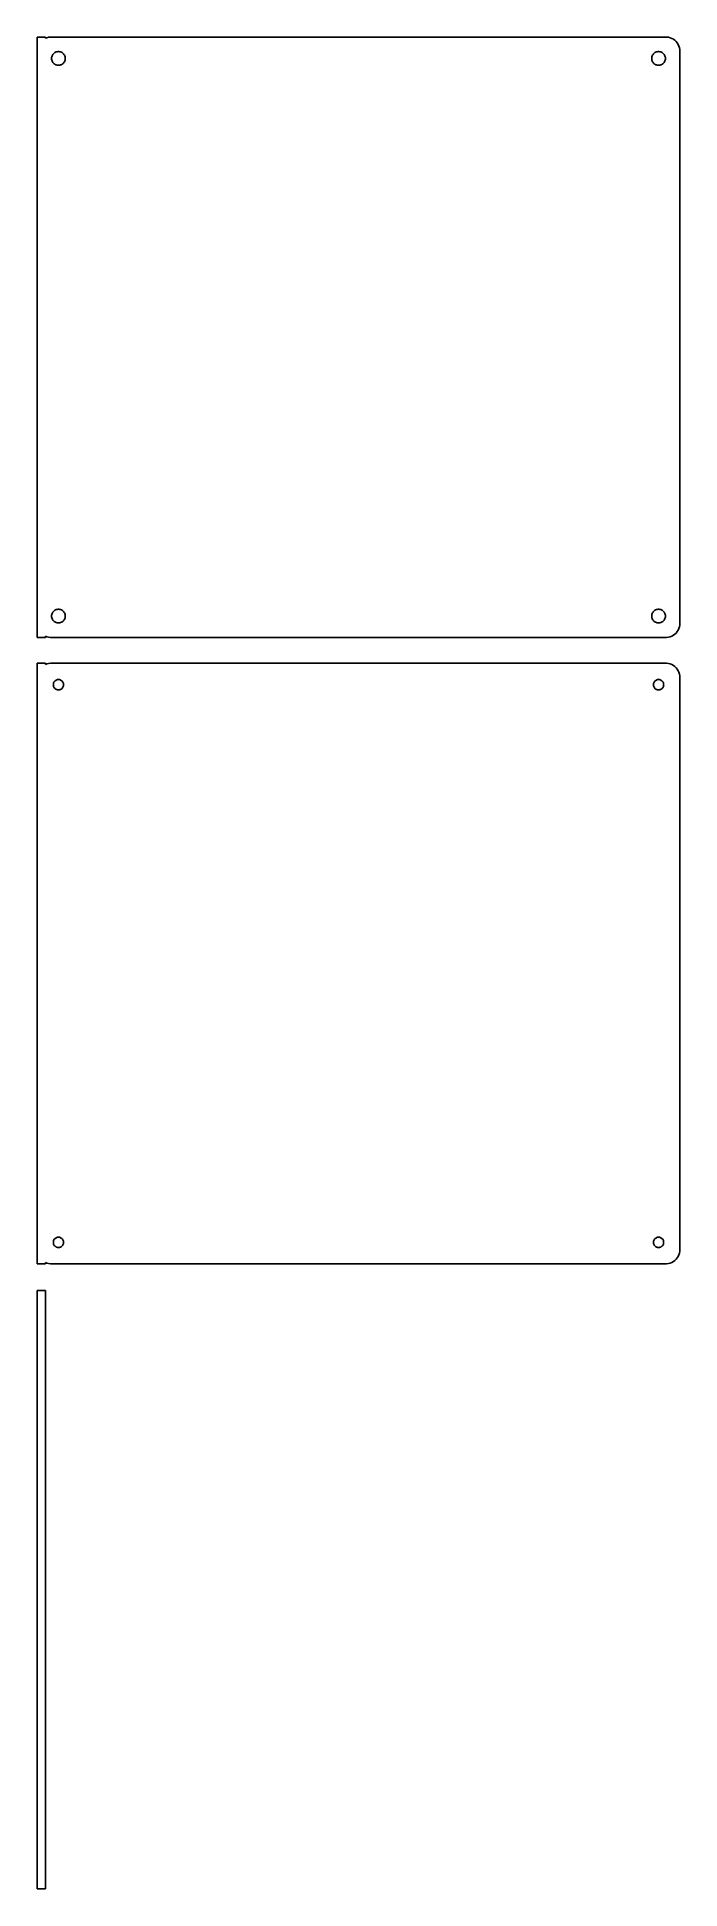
# Model space of a CAD drawing. Header units: metres. Extents: x -112 to 112, y -105 to 543.
import ezdxf

# ---------------------------------------------------------------- set-up
doc = ezdxf.new("R2010")
doc.units = ezdxf.units.M

msp = doc.modelspace()

# ---------------------------------------------------------------- linework, layer by layer
for p, q in [((-109.5, 542.99), (-112.5, 542.99)), ((-112.5, 542.99), (-112.5, 333.01)), ((-109.5, 542.575), (-109.5, 542.99)), ((-109.045, 542.755), (-109.5, 542.575)), ((-108.437, 542.911), (-109.045, 542.755)), ((-107.814, 542.99), (-108.437, 542.911)), ((107.814, 542.99), (-107.814, 542.99)), ((-106.53, 537.349), (-106.286, 537.526)), ((-106.286, 537.526), (-106.022, 537.672)), ((-106.022, 537.672), (-105.742, 537.783)), ((-105.742, 537.783), (-105.45, 537.857)), ((-105.45, 537.857), (-105.151, 537.895)), ((-105.151, 537.895), (-104.849, 537.895)), ((-104.849, 537.895), (-104.55, 537.857)), ((-104.55, 537.857), (-104.258, 537.783)), ((-104.258, 537.783), (-103.978, 537.672)), ((-103.978, 537.672), (-103.714, 537.526)), ((-103.714, 537.526), (-103.47, 537.349)), ((103.47, 537.349), (103.714, 537.526)), ((103.714, 537.526), (103.978, 537.672)), ((103.978, 537.672), (104.258, 537.783)), ((104.258, 537.783), (104.55, 537.857)), ((104.55, 537.857), (104.849, 537.895)), ((104.849, 537.895), (105.151, 537.895)), ((105.151, 537.895), (105.45, 537.857)), ((105.45, 537.857), (105.742, 537.783)), ((105.742, 537.783), (106.022, 537.672)), ((106.022, 537.672), (106.286, 537.526)), ((106.286, 537.526), (106.53, 537.349)), ((108.437, 542.911), (107.814, 542.99)), ((109.045, 542.755), (108.437, 542.911)), ((109.629, 542.524), (109.045, 542.755)), ((110.179, 542.222), (109.629, 542.524)), ((110.687, 541.853), (110.179, 542.222)), ((111.145, 541.423), (110.687, 541.853)), ((111.545, 540.939), (111.145, 541.423)), ((111.882, 540.409), (111.545, 540.939)), ((112.149, 539.841), (111.882, 540.409)), ((112.343, 539.243), (112.149, 539.841)), ((112.461, 538.627), (112.343, 539.243)), ((112.5, 538), (112.461, 538.627)), ((112.5, 338), (112.5, 538)), ((-107.4, 535.5), (-107.381, 535.801)), ((-107.381, 535.199), (-107.4, 535.5)), ((-107.381, 535.801), (-107.325, 536.097)), ((-107.325, 534.903), (-107.381, 535.199)), ((-107.325, 536.097), (-107.231, 536.383)), ((-107.231, 534.617), (-107.325, 534.903)), ((-107.231, 536.383), (-107.103, 536.656)), ((-107.103, 534.344), (-107.231, 534.617)), ((-107.103, 536.656), (-106.942, 536.911)), ((-106.942, 534.089), (-107.103, 534.344)), ((-106.942, 536.911), (-106.75, 537.143)), ((-106.75, 533.857), (-106.942, 534.089)), ((-106.75, 537.143), (-106.53, 537.349)), ((-106.53, 533.651), (-106.75, 533.857)), ((-106.286, 533.474), (-106.53, 533.651)), ((-106.022, 533.328), (-106.286, 533.474)), ((-105.742, 533.217), (-106.022, 533.328)), ((-105.45, 533.143), (-105.742, 533.217)), ((-105.151, 533.105), (-105.45, 533.143)), ((-104.849, 533.105), (-105.151, 533.105)), ((-104.55, 533.143), (-104.849, 533.105)), ((-104.258, 533.217), (-104.55, 533.143)), ((-103.978, 533.328), (-104.258, 533.217)), ((-103.714, 533.474), (-103.978, 533.328)), ((-103.47, 533.651), (-103.714, 533.474)), ((-103.47, 537.349), (-103.25, 537.143)), ((-103.25, 533.857), (-103.47, 533.651)), ((-103.25, 537.143), (-103.058, 536.911)), ((-103.058, 534.089), (-103.25, 533.857)), ((-103.058, 536.911), (-102.897, 536.656)), ((-102.897, 534.344), (-103.058, 534.089)), ((-102.897, 536.656), (-102.769, 536.383)), ((-102.769, 534.617), (-102.897, 534.344)), ((-102.769, 536.383), (-102.675, 536.097)), ((-102.675, 534.903), (-102.769, 534.617)), ((-102.675, 536.097), (-102.619, 535.801)), ((-102.619, 535.199), (-102.675, 534.903)), ((-102.619, 535.801), (-102.6, 535.5)), ((-102.6, 535.5), (-102.619, 535.199)), ((102.6, 535.5), (102.619, 535.801)), ((102.619, 535.199), (102.6, 535.5)), ((102.619, 535.801), (102.675, 536.097)), ((102.675, 534.903), (102.619, 535.199)), ((102.675, 536.097), (102.769, 536.383)), ((102.769, 534.617), (102.675, 534.903)), ((102.769, 536.383), (102.897, 536.656)), ((102.897, 534.344), (102.769, 534.617)), ((102.897, 536.656), (103.058, 536.911)), ((103.058, 534.089), (102.897, 534.344)), ((103.058, 536.911), (103.25, 537.143)), ((103.25, 533.857), (103.058, 534.089)), ((103.25, 537.143), (103.47, 537.349)), ((103.47, 533.651), (103.25, 533.857)), ((103.714, 533.474), (103.47, 533.651)), ((103.978, 533.328), (103.714, 533.474)), ((104.258, 533.217), (103.978, 533.328)), ((104.55, 533.143), (104.258, 533.217)), ((104.849, 533.105), (104.55, 533.143)), ((105.151, 533.105), (104.849, 533.105)), ((105.45, 533.143), (105.151, 533.105)), ((105.742, 533.217), (105.45, 533.143)), ((106.022, 533.328), (105.742, 533.217)), ((106.286, 533.474), (106.022, 533.328)), ((106.53, 533.651), (106.286, 533.474)), ((106.53, 537.349), (106.75, 537.143)), ((106.75, 533.857), (106.53, 533.651)), ((106.75, 537.143), (106.942, 536.911)), ((106.942, 534.089), (106.75, 533.857)), ((106.942, 536.911), (107.103, 536.656)), ((107.103, 534.344), (106.942, 534.089)), ((107.103, 536.656), (107.231, 536.383)), ((107.231, 534.617), (107.103, 534.344)), ((107.231, 536.383), (107.325, 536.097)), ((107.325, 534.903), (107.231, 534.617)), ((107.325, 536.097), (107.381, 535.801)), ((107.381, 535.199), (107.325, 534.903)), ((107.381, 535.801), (107.4, 535.5)), ((107.4, 535.5), (107.381, 535.199)), ((-107.4, 340.5), (-107.381, 340.801)), ((-107.381, 340.199), (-107.4, 340.5)), ((-107.381, 340.801), (-107.325, 341.097)), ((-107.325, 339.903), (-107.381, 340.199)), ((-107.325, 341.097), (-107.231, 341.383)), ((-107.231, 339.617), (-107.325, 339.903)), ((-107.231, 341.383), (-107.103, 341.656)), ((-107.103, 339.344), (-107.231, 339.617)), ((-107.103, 341.656), (-106.942, 341.911)), ((-106.942, 339.089), (-107.103, 339.344)), ((-106.942, 341.911), (-106.75, 342.143)), ((-106.75, 338.857), (-106.942, 339.089)), ((-106.75, 342.143), (-106.53, 342.349)), ((-106.53, 338.651), (-106.75, 338.857)), ((-106.53, 342.349), (-106.286, 342.526)), ((-106.286, 338.474), (-106.53, 338.651)), ((-106.286, 342.526), (-106.022, 342.672)), ((-106.022, 338.328), (-106.286, 338.474)), ((-106.022, 342.672), (-105.742, 342.783)), ((-105.742, 338.217), (-106.022, 338.328)), ((-105.742, 342.783), (-105.45, 342.857)), ((-105.45, 338.143), (-105.742, 338.217)), ((-105.45, 342.857), (-105.151, 342.895)), ((-105.151, 338.105), (-105.45, 338.143)), ((-105.151, 342.895), (-104.849, 342.895)), ((-104.849, 338.105), (-105.151, 338.105)), ((-104.849, 342.895), (-104.55, 342.857)), ((-104.55, 338.143), (-104.849, 338.105)), ((-104.55, 342.857), (-104.258, 342.783)), ((-104.258, 338.217), (-104.55, 338.143)), ((-104.258, 342.783), (-103.978, 342.672)), ((-103.978, 338.328), (-104.258, 338.217)), ((-103.978, 342.672), (-103.714, 342.526)), ((-103.714, 338.474), (-103.978, 338.328)), ((-103.714, 342.526), (-103.47, 342.349)), ((-103.47, 338.651), (-103.714, 338.474)), ((-103.47, 342.349), (-103.25, 342.143)), ((-103.25, 338.857), (-103.47, 338.651)), ((-103.25, 342.143), (-103.058, 341.911)), ((-103.058, 339.089), (-103.25, 338.857)), ((-103.058, 341.911), (-102.897, 341.656)), ((-102.897, 339.344), (-103.058, 339.089)), ((-102.897, 341.656), (-102.769, 341.383)), ((-102.769, 339.617), (-102.897, 339.344)), ((-102.769, 341.383), (-102.675, 341.097)), ((-102.675, 339.903), (-102.769, 339.617)), ((-102.675, 341.097), (-102.619, 340.801)), ((-102.619, 340.199), (-102.675, 339.903)), ((-102.619, 340.801), (-102.6, 340.5)), ((-102.6, 340.5), (-102.619, 340.199)), ((102.6, 340.5), (102.619, 340.801)), ((102.619, 340.199), (102.6, 340.5)), ((102.619, 340.801), (102.675, 341.097)), ((102.675, 339.903), (102.619, 340.199)), ((102.675, 341.097), (102.769, 341.383)), ((102.769, 339.617), (102.675, 339.903)), ((102.769, 341.383), (102.897, 341.656)), ((102.897, 339.344), (102.769, 339.617)), ((102.897, 341.656), (103.058, 341.911)), ((103.058, 339.089), (102.897, 339.344)), ((103.058, 341.911), (103.25, 342.143)), ((103.25, 338.857), (103.058, 339.089)), ((103.25, 342.143), (103.47, 342.349)), ((103.47, 338.651), (103.25, 338.857)), ((103.47, 342.349), (103.714, 342.526)), ((103.714, 338.474), (103.47, 338.651)), ((103.714, 342.526), (103.978, 342.672)), ((103.978, 338.328), (103.714, 338.474)), ((103.978, 342.672), (104.258, 342.783)), ((104.258, 338.217), (103.978, 338.328)), ((104.258, 342.783), (104.55, 342.857)), ((104.55, 338.143), (104.258, 338.217)), ((104.55, 342.857), (104.849, 342.895)), ((104.849, 338.105), (104.55, 338.143)), ((104.849, 342.895), (105.151, 342.895)), ((105.151, 338.105), (104.849, 338.105)), ((105.151, 342.895), (105.45, 342.857)), ((105.45, 338.143), (105.151, 338.105)), ((105.45, 342.857), (105.742, 342.783)), ((105.742, 338.217), (105.45, 338.143)), ((105.742, 342.783), (106.022, 342.672)), ((106.022, 338.328), (105.742, 338.217)), ((106.022, 342.672), (106.286, 342.526)), ((106.286, 338.474), (106.022, 338.328)), ((106.286, 342.526), (106.53, 342.349)), ((106.53, 338.651), (106.286, 338.474)), ((106.53, 342.349), (106.75, 342.143)), ((106.75, 338.857), (106.53, 338.651)), ((106.75, 342.143), (106.942, 341.911)), ((106.942, 339.089), (106.75, 338.857)), ((106.942, 341.911), (107.103, 341.656)), ((107.103, 339.344), (106.942, 339.089)), ((107.103, 341.656), (107.231, 341.383)), ((107.231, 339.617), (107.103, 339.344)), ((107.231, 341.383), (107.325, 341.097)), ((107.325, 339.903), (107.231, 339.617)), ((107.325, 341.097), (107.381, 340.801)), ((107.381, 340.199), (107.325, 339.903)), ((107.381, 340.801), (107.4, 340.5)), ((107.4, 340.5), (107.381, 340.199)), ((112.149, 336.159), (112.343, 336.757)), ((112.343, 336.757), (112.461, 337.373)), ((112.461, 337.373), (112.5, 338)), ((-112.5, 333.01), (-109.5, 333.01)), ((-109.5, 333.425), (-109.045, 333.245)), ((-109.5, 333.01), (-109.5, 333.425)), ((-109.045, 333.245), (-108.437, 333.089)), ((-108.437, 333.089), (-107.814, 333.01)), ((-107.814, 333.01), (107.814, 333.01)), ((107.814, 333.01), (108.437, 333.089)), ((108.437, 333.089), (109.045, 333.245)), ((109.045, 333.245), (109.629, 333.476)), ((109.629, 333.476), (110.179, 333.778)), ((110.179, 333.778), (110.687, 334.147)), ((110.687, 334.147), (111.145, 334.577)), ((111.145, 334.577), (111.545, 335.061)), ((111.545, 335.061), (111.882, 335.591)), ((111.882, 335.591), (112.149, 336.159)), ((-109.5, 323.99), (-112.5, 323.99)), ((-112.5, 323.99), (-112.5, 114.01)), ((-109.5, 323.575), (-109.5, 323.99)), ((-108.437, 323.911), (-109.045, 323.755)), ((-107.814, 323.99), (-108.437, 323.911)), ((107.814, 323.99), (-107.814, 323.99)), ((108.437, 323.911), (107.814, 323.99)), ((109.045, 323.755), (108.437, 323.911)), ((-109.045, 323.755), (-109.5, 323.575)), ((-106.674, 317.163), (-106.577, 317.367)), ((-106.577, 317.367), (-106.456, 317.558)), ((-106.456, 317.558), (-106.312, 317.732)), ((-106.312, 317.732), (-106.147, 317.887)), ((-106.147, 317.887), (-105.964, 318.02)), ((-105.964, 318.02), (-105.766, 318.129)), ((-105.766, 318.129), (-105.556, 318.212)), ((-105.556, 318.212), (-105.337, 318.268)), ((-105.337, 318.268), (-105.113, 318.296)), ((-105.113, 318.296), (-104.887, 318.296)), ((-104.887, 318.296), (-104.663, 318.268)), ((-104.663, 318.268), (-104.444, 318.212)), ((-104.444, 318.212), (-104.234, 318.129)), ((-104.234, 318.129), (-104.036, 318.02)), ((-104.036, 318.02), (-103.853, 317.887)), ((-103.853, 317.887), (-103.688, 317.732)), ((-103.688, 317.732), (-103.544, 317.558)), ((-103.544, 317.558), (-103.423, 317.367)), ((-103.423, 317.367), (-103.326, 317.163)), ((103.326, 317.163), (103.423, 317.367)), ((103.423, 317.367), (103.544, 317.558)), ((103.544, 317.558), (103.688, 317.732)), ((103.688, 317.732), (103.853, 317.887)), ((103.853, 317.887), (104.036, 318.02)), ((104.036, 318.02), (104.234, 318.129)), ((104.234, 318.129), (104.444, 318.212)), ((104.444, 318.212), (104.663, 318.268)), ((104.663, 318.268), (104.887, 318.296)), ((104.887, 318.296), (105.113, 318.296)), ((105.113, 318.296), (105.337, 318.268)), ((105.337, 318.268), (105.556, 318.212)), ((105.556, 318.212), (105.766, 318.129)), ((105.766, 318.129), (105.964, 318.02)), ((105.964, 318.02), (106.147, 317.887)), ((106.147, 317.887), (106.312, 317.732)), ((106.312, 317.732), (106.456, 317.558)), ((106.456, 317.558), (106.577, 317.367)), ((106.577, 317.367), (106.674, 317.163)), ((109.629, 323.524), (109.045, 323.755)), ((110.179, 323.222), (109.629, 323.524)), ((110.687, 322.853), (110.179, 323.222)), ((111.145, 322.423), (110.687, 322.853)), ((111.545, 321.939), (111.145, 322.423)), ((111.882, 321.409), (111.545, 321.939)), ((112.149, 320.841), (111.882, 321.409)), ((112.343, 320.243), (112.149, 320.841)), ((112.461, 319.627), (112.343, 320.243)), ((112.5, 319), (112.461, 319.627)), ((112.5, 119), (112.5, 319)), ((-106.8, 316.5), (-106.786, 316.726)), ((-106.786, 316.274), (-106.8, 316.5)), ((-106.786, 316.726), (-106.743, 316.948)), ((-106.743, 316.052), (-106.786, 316.274)), ((-106.743, 316.948), (-106.674, 317.163)), ((-106.674, 315.837), (-106.743, 316.052)), ((-106.577, 315.633), (-106.674, 315.837)), ((-106.456, 315.442), (-106.577, 315.633)), ((-106.312, 315.268), (-106.456, 315.442)), ((-106.147, 315.113), (-106.312, 315.268)), ((-105.964, 314.98), (-106.147, 315.113)), ((-105.766, 314.871), (-105.964, 314.98)), ((-105.556, 314.788), (-105.766, 314.871)), ((-105.337, 314.732), (-105.556, 314.788)), ((-105.113, 314.704), (-105.337, 314.732)), ((-104.887, 314.704), (-105.113, 314.704)), ((-104.663, 314.732), (-104.887, 314.704)), ((-104.444, 314.788), (-104.663, 314.732)), ((-104.234, 314.871), (-104.444, 314.788)), ((-104.036, 314.98), (-104.234, 314.871)), ((-103.853, 315.113), (-104.036, 314.98)), ((-103.688, 315.268), (-103.853, 315.113)), ((-103.544, 315.442), (-103.688, 315.268)), ((-103.423, 315.633), (-103.544, 315.442)), ((-103.326, 315.837), (-103.423, 315.633)), ((-103.326, 317.163), (-103.257, 316.948)), ((-103.257, 316.052), (-103.326, 315.837)), ((-103.257, 316.948), (-103.214, 316.726)), ((-103.214, 316.274), (-103.257, 316.052)), ((-103.214, 316.726), (-103.2, 316.5)), ((-103.2, 316.5), (-103.214, 316.274)), ((103.2, 316.5), (103.214, 316.726)), ((103.214, 316.274), (103.2, 316.5)), ((103.214, 316.726), (103.257, 316.948)), ((103.257, 316.052), (103.214, 316.274)), ((103.257, 316.948), (103.326, 317.163)), ((103.326, 315.837), (103.257, 316.052)), ((103.423, 315.633), (103.326, 315.837)), ((103.544, 315.442), (103.423, 315.633)), ((103.688, 315.268), (103.544, 315.442)), ((103.853, 315.113), (103.688, 315.268)), ((104.036, 314.98), (103.853, 315.113)), ((104.234, 314.871), (104.036, 314.98)), ((104.444, 314.788), (104.234, 314.871)), ((104.663, 314.732), (104.444, 314.788)), ((104.887, 314.704), (104.663, 314.732)), ((105.113, 314.704), (104.887, 314.704)), ((105.337, 314.732), (105.113, 314.704)), ((105.556, 314.788), (105.337, 314.732)), ((105.766, 314.871), (105.556, 314.788)), ((105.964, 314.98), (105.766, 314.871)), ((106.147, 315.113), (105.964, 314.98)), ((106.312, 315.268), (106.147, 315.113)), ((106.456, 315.442), (106.312, 315.268)), ((106.577, 315.633), (106.456, 315.442)), ((106.674, 315.837), (106.577, 315.633)), ((106.674, 317.163), (106.743, 316.948)), ((106.743, 316.052), (106.674, 315.837)), ((106.743, 316.948), (106.786, 316.726)), ((106.786, 316.274), (106.743, 316.052)), ((106.786, 316.726), (106.8, 316.5)), ((106.8, 316.5), (106.786, 316.274)), ((-105.964, 123.02), (-105.766, 123.129)), ((-105.766, 123.129), (-105.556, 123.212)), ((-105.556, 123.212), (-105.337, 123.268)), ((-105.337, 123.268), (-105.113, 123.296)), ((-105.113, 123.296), (-104.887, 123.296)), ((-104.887, 123.296), (-104.663, 123.268)), ((-104.663, 123.268), (-104.444, 123.212)), ((-104.444, 123.212), (-104.234, 123.129)), ((-104.234, 123.129), (-104.036, 123.02)), ((104.036, 123.02), (104.234, 123.129)), ((104.234, 123.129), (104.444, 123.212)), ((104.444, 123.212), (104.663, 123.268)), ((104.663, 123.268), (104.887, 123.296)), ((104.887, 123.296), (105.113, 123.296)), ((105.113, 123.296), (105.337, 123.268)), ((105.337, 123.268), (105.556, 123.212)), ((105.556, 123.212), (105.766, 123.129)), ((105.766, 123.129), (105.964, 123.02)), ((-106.8, 121.5), (-106.786, 121.726)), ((-106.786, 121.274), (-106.8, 121.5)), ((-106.786, 121.726), (-106.743, 121.948)), ((-106.743, 121.052), (-106.786, 121.274)), ((-106.743, 121.948), (-106.674, 122.163)), ((-106.674, 120.837), (-106.743, 121.052)), ((-106.674, 122.163), (-106.577, 122.367)), ((-106.577, 120.633), (-106.674, 120.837)), ((-106.577, 122.367), (-106.456, 122.558)), ((-106.456, 120.442), (-106.577, 120.633)), ((-106.456, 122.558), (-106.312, 122.732)), ((-106.312, 120.268), (-106.456, 120.442)), ((-106.312, 122.732), (-106.147, 122.887)), ((-106.147, 120.113), (-106.312, 120.268)), ((-106.147, 122.887), (-105.964, 123.02)), ((-105.964, 119.98), (-106.147, 120.113)), ((-105.766, 119.871), (-105.964, 119.98)), ((-105.556, 119.788), (-105.766, 119.871)), ((-105.337, 119.732), (-105.556, 119.788)), ((-105.113, 119.704), (-105.337, 119.732)), ((-104.887, 119.704), (-105.113, 119.704)), ((-104.663, 119.732), (-104.887, 119.704)), ((-104.444, 119.788), (-104.663, 119.732)), ((-104.234, 119.871), (-104.444, 119.788)), ((-104.036, 119.98), (-104.234, 119.871)), ((-104.036, 123.02), (-103.853, 122.887)), ((-103.853, 120.113), (-104.036, 119.98)), ((-103.853, 122.887), (-103.688, 122.732)), ((-103.688, 120.268), (-103.853, 120.113)), ((-103.688, 122.732), (-103.544, 122.558)), ((-103.544, 120.442), (-103.688, 120.268)), ((-103.544, 122.558), (-103.423, 122.367)), ((-103.423, 120.633), (-103.544, 120.442)), ((-103.423, 122.367), (-103.326, 122.163)), ((-103.326, 120.837), (-103.423, 120.633)), ((-103.326, 122.163), (-103.257, 121.948)), ((-103.257, 121.052), (-103.326, 120.837)), ((-103.257, 121.948), (-103.214, 121.726)), ((-103.214, 121.274), (-103.257, 121.052)), ((-103.214, 121.726), (-103.2, 121.5)), ((-103.2, 121.5), (-103.214, 121.274)), ((103.2, 121.5), (103.214, 121.726)), ((103.214, 121.274), (103.2, 121.5)), ((103.214, 121.726), (103.257, 121.948)), ((103.257, 121.052), (103.214, 121.274)), ((103.257, 121.948), (103.326, 122.163)), ((103.326, 120.837), (103.257, 121.052)), ((103.326, 122.163), (103.423, 122.367)), ((103.423, 120.633), (103.326, 120.837)), ((103.423, 122.367), (103.544, 122.558)), ((103.544, 120.442), (103.423, 120.633)), ((103.544, 122.558), (103.688, 122.732)), ((103.688, 120.268), (103.544, 120.442)), ((103.688, 122.732), (103.853, 122.887)), ((103.853, 120.113), (103.688, 120.268)), ((103.853, 122.887), (104.036, 123.02)), ((104.036, 119.98), (103.853, 120.113)), ((104.234, 119.871), (104.036, 119.98)), ((104.444, 119.788), (104.234, 119.871)), ((104.663, 119.732), (104.444, 119.788)), ((104.887, 119.704), (104.663, 119.732)), ((105.113, 119.704), (104.887, 119.704)), ((105.337, 119.732), (105.113, 119.704)), ((105.556, 119.788), (105.337, 119.732)), ((105.766, 119.871), (105.556, 119.788)), ((105.964, 119.98), (105.766, 119.871)), ((105.964, 123.02), (106.147, 122.887)), ((106.147, 120.113), (105.964, 119.98)), ((106.147, 122.887), (106.312, 122.732)), ((106.312, 120.268), (106.147, 120.113)), ((106.312, 122.732), (106.456, 122.558)), ((106.456, 120.442), (106.312, 120.268)), ((106.456, 122.558), (106.577, 122.367)), ((106.577, 120.633), (106.456, 120.442)), ((106.577, 122.367), (106.674, 122.163)), ((106.674, 120.837), (106.577, 120.633)), ((106.674, 122.163), (106.743, 121.948)), ((106.743, 121.052), (106.674, 120.837)), ((106.743, 121.948), (106.786, 121.726)), ((106.786, 121.274), (106.743, 121.052)), ((106.786, 121.726), (106.8, 121.5)), ((106.8, 121.5), (106.786, 121.274)), ((111.545, 116.061), (111.882, 116.591)), ((111.882, 116.591), (112.149, 117.159)), ((112.149, 117.159), (112.343, 117.757)), ((112.343, 117.757), (112.461, 118.373)), ((112.461, 118.373), (112.5, 119)), ((-112.5, 114.01), (-109.5, 114.01)), ((-109.5, 114.425), (-109.045, 114.245)), ((-109.5, 114.01), (-109.5, 114.425)), ((-109.045, 114.245), (-108.437, 114.089)), ((-108.437, 114.089), (-107.814, 114.01)), ((-107.814, 114.01), (107.814, 114.01)), ((107.814, 114.01), (108.437, 114.089)), ((108.437, 114.089), (109.045, 114.245)), ((109.045, 114.245), (109.629, 114.476)), ((109.629, 114.476), (110.179, 114.778)), ((110.179, 114.778), (110.687, 115.147)), ((110.687, 115.147), (111.145, 115.577)), ((111.145, 115.577), (111.545, 116.061)), ((-109.5, 104.615), (-112.5, 104.615)), ((-112.5, 104.615), (-112.5, -104.615)), ((-109.5, -104.615), (-109.5, 104.615)), ((-112.5, -104.615), (-109.5, -104.615))]:
    msp.add_line(p, q)

doc.saveas('drawing.dxf')
